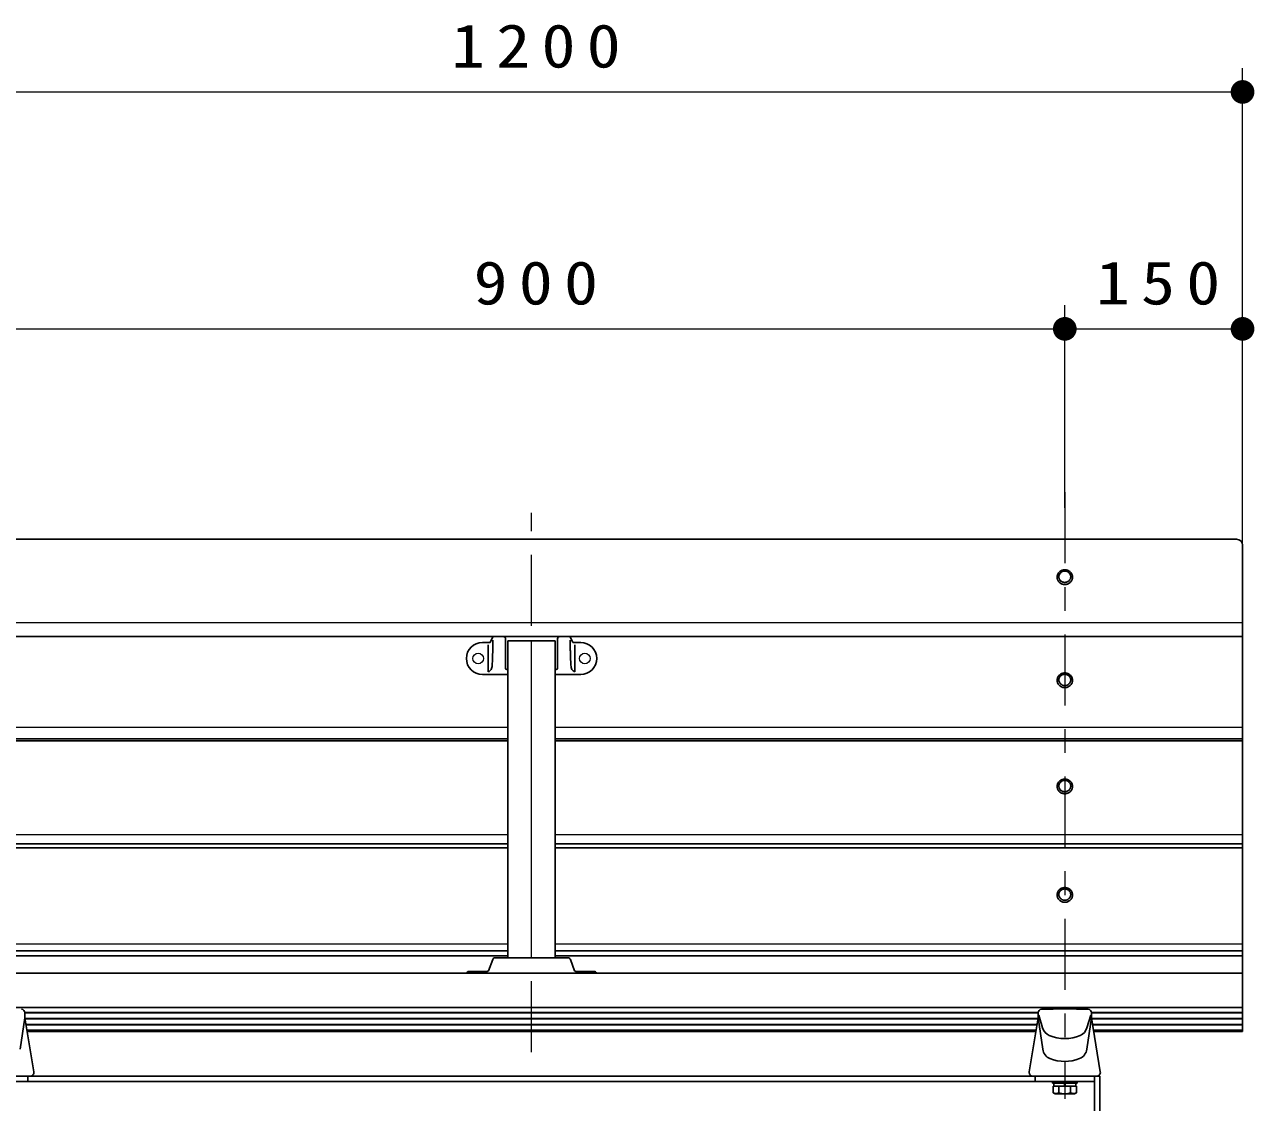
# Model space of a CAD drawing. Units: millimetres on the paper, scale 1:20. Extents: x -385 to 0, y 0 to 267.
# Drawn here: x -279.8 to -227.9, y 131.8 to 177.3 of the extents above; entities that cross this region are included whole.
import ezdxf

# ---------------------------------------------------------------- set-up
doc = ezdxf.new("R2010")
doc.units = ezdxf.units.MM
doc.linetypes.add('USER2', pattern=[6, 3, -1, 1, -1])
doc.layers.add('1_20', color=7, linetype='Continuous', lineweight=25)
doc.styles.add('ＭＳ ゴシック', font='')
doc.styles.get('ＭＳ ゴシック').set_extended_font_data('MS Gothic')

# ---------------------------------------------------------------- blocks, each defined once
blk = doc.blocks.new('filled_dot')
at = {"color": 0, "linetype": 'Continuous', "lineweight": -2, "const_width": 1.25}
blk.add_lwpolyline([(-0.625, 0, 1), (0.625, 0, 1)], format="xyb", close=True, dxfattribs=at)

msp = doc.modelspace()

# ---------------------------------------------------------------- linework, layer by layer
at = {"layer": '1_20', "lineweight": 13}
for p, q in [((-228.425, 154.807), (-228.425, 175.478)), ((-288.425, 174.478), (-228.425, 174.478)), ((-235.925, 156.928), (-235.925, 165.478)), ((-280.925, 164.478), (-235.925, 164.478)), ((-235.925, 164.478), (-228.425, 164.478)), ((-228.425, 152.072), (-288.425, 152.072)), ((-259.425, 147.656), (-288.425, 147.656)), ((-228.425, 147.656), (-257.425, 147.656)), ((-259.425, 143.125), (-288.425, 143.125)), ((-228.425, 143.125), (-257.425, 143.125)), ((-259.425, 138.506), (-288.425, 138.506)), ((-228.425, 138.506), (-257.425, 138.506)), ((-258.425, 135.592), (-279.8, 135.592)), ((-237.05, 135.592), (-258.425, 135.592)), ((-228.425, 135.592), (-234.8, 135.592)), ((-258.425, 135.343), (-279.8, 135.343)), ((-258.425, 135.095), (-279.751, 135.095)), ((-237.05, 135.343), (-258.425, 135.343)), ((-237.099, 135.095), (-258.425, 135.095)), ((-228.425, 135.343), (-234.791, 135.343)), ((-228.425, 135.095), (-234.751, 135.095))]:
    msp.add_line(p, q, dxfattribs=at)
at = {"layer": '1_20', "linetype": 'USER2', "lineweight": 13}
for p, q in [((-235.925, 157.583), (-235.925, 132.01)), ((-258.425, 133.946), (-258.425, 156.709))]:
    msp.add_line(p, q, dxfattribs=at)
at = {"layer": '1_20'}
for p, q in [((-228.675, 155.6), (-288.175, 155.6)), ((-228.425, 155.35), (-228.425, 134.828)), ((-228.425, 151.494), (-288.425, 151.494)), ((-259.425, 147.174), (-288.425, 147.174)), ((-259.425, 147.09), (-288.425, 147.09)), ((-228.425, 147.174), (-257.425, 147.174)), ((-228.425, 147.09), (-257.425, 147.09)), ((-259.425, 142.745), (-288.425, 142.745)), ((-228.425, 142.745), (-257.425, 142.745)), ((-259.425, 142.577), (-288.425, 142.577)), ((-228.425, 142.577), (-257.425, 142.577)), ((-259.425, 138.229), (-288.425, 138.229)), ((-228.425, 138.229), (-257.425, 138.229)), ((-259.425, 138.022), (-288.425, 138.022)), ((-228.425, 138.022), (-257.425, 138.022)), ((-228.425, 137.287), (-288.425, 137.287)), ((-228.425, 135.84), (-288.425, 135.84)), ((-258.425, 135.618), (-279.8, 135.618)), ((-237.05, 135.618), (-258.425, 135.618)), ((-228.425, 135.618), (-234.8, 135.618)), ((-258.425, 135.369), (-279.8, 135.369)), ((-258.425, 135.121), (-279.755, 135.121)), ((-237.05, 135.369), (-258.425, 135.369)), ((-237.095, 135.121), (-258.425, 135.121)), ((-228.425, 135.369), (-234.795, 135.369)), ((-228.425, 135.121), (-234.755, 135.121)), ((-258.425, 134.872), (-279.714, 134.872)), ((-258.425, 134.828), (-279.707, 134.828)), ((-237.135, 134.872), (-258.425, 134.872)), ((-237.143, 134.828), (-258.425, 134.828)), ((-228.425, 134.872), (-234.714, 134.872)), ((-228.425, 134.828), (-234.707, 134.828)), ((-236.45, 132.715), (-235.4, 132.715)), ((-236.45, 132.715), (-236.45, 132.64)), ((-236.45, 132.64), (-235.4, 132.64)), ((-236.385, 132.64), (-236.385, 132.515)), ((-235.465, 132.64), (-236.385, 132.64)), ((-235.465, 132.515), (-236.385, 132.515)), ((-235.958, 132.64), (-235.925, 132.515)), ((-235.925, 132.64), (-235.891, 132.515)), ((-235.465, 132.64), (-235.465, 132.515)), ((-235.4, 132.64), (-235.4, 132.715))]:
    msp.add_line(p, q, dxfattribs=at)
at = {"layer": '1_20', "color": 2}
for p, q in [((-260.5, 151.243), (-260.185, 151.243)), ((-260.257, 150.005), (-260.257, 151.142)), ((-260.163, 151.256), (-260.066, 151.44)), ((-260.061, 150.918), (-260.061, 151.335)), ((-259.621, 151.493), (-259.978, 151.493)), ((-259.521, 151.393), (-259.521, 150.151)), ((-259.425, 137.932), (-259.425, 151.317)), ((-259.425, 151.317), (-257.425, 151.317)), ((-257.425, 137.932), (-257.425, 151.317)), ((-257.329, 151.393), (-257.329, 150.151)), ((-257.229, 151.493), (-256.872, 151.493)), ((-256.789, 150.918), (-256.789, 151.335)), ((-256.687, 151.256), (-256.783, 151.44)), ((-256.35, 151.243), (-256.664, 151.243)), ((-256.593, 150.005), (-256.593, 151.142)), ((-259.471, 150.101), (-259.425, 150.101)), ((-257.425, 150.101), (-257.379, 150.101)), ((-260.5, 149.893), (-259.425, 149.893)), ((-257.425, 149.893), (-256.35, 149.893)), ((-260.062, 137.868), (-260.244, 137.389)), ((-258.425, 137.932), (-259.969, 137.932)), ((-258.425, 137.932), (-256.881, 137.932)), ((-256.787, 137.868), (-256.606, 137.389)), ((-261.064, 137.357), (-260.291, 137.357)), ((-255.785, 137.357), (-256.559, 137.357))]:
    msp.add_line(p, q, dxfattribs=at)
at = {"layer": '1_20', "color": 2, "lineweight": 13}
msp.add_line((-258.425, 137.932), (-258.425, 151.317), dxfattribs=at)
at = {"layer": '1_20', "color": 190}
for p, q in [((-279.8, 135.61), (-279.8, 135.396)), ((-237.05, 135.61), (-237.05, 135.396)), ((-237.022, 135.51), (-236.86, 134.973)), ((-234.827, 135.51), (-234.99, 134.973)), ((-234.8, 135.61), (-234.8, 135.396)), ((-279.8, 135.396), (-279.994, 134.071)), ((-279.427, 133.114), (-279.8, 135.396)), ((-237.423, 133.114), (-237.05, 135.396)), ((-237.05, 135.396), (-236.856, 134.071)), ((-234.8, 135.396), (-234.994, 134.071)), ((-234.427, 133.114), (-234.8, 135.396)), ((-279.575, 132.94), (-282.275, 132.94)), ((-234.575, 132.94), (-237.275, 132.94))]:
    msp.add_line(p, q, dxfattribs=at)
at = {"layer": '1_20', "color": 4}
for p, q in [((-282.4, 132.94), (-234.45, 132.94)), ((-279.675, 132.715), (-279.675, 132.94)), ((-237.175, 132.715), (-237.175, 132.94)), ((-234.675, 130.69), (-234.675, 132.94)), ((-234.45, 130.69), (-234.45, 132.94)), ((-282.175, 132.715), (-234.675, 132.715))]:
    msp.add_line(p, q, dxfattribs=at)
at = {"layer": '1_20', "color": 4, "linetype": 'USER2', "lineweight": 13}
msp.add_line((-235.925, 133.315), (-235.925, 131.974), dxfattribs=at)
at = {"layer": '1_20', "color": 131}
for p, q in [((-236.416, 132.515), (-236.416, 132.24)), ((-235.434, 132.515), (-236.416, 132.515)), ((-236.17, 132.515), (-236.17, 132.24)), ((-235.679, 132.515), (-235.679, 132.24)), ((-235.434, 132.515), (-235.434, 132.24)), ((-236.416, 132.24), (-236.337, 132.195)), ((-235.512, 132.195), (-236.337, 132.195)), ((-235.434, 132.24), (-235.512, 132.195))]:
    msp.add_line(p, q, dxfattribs=at)
at = {"layer": '1_20', "color": 4}
for points in [[(-236.25, 154), (-236.249, 153.973), (-236.245, 153.946), (-236.239, 153.92), (-236.23, 153.894), (-236.219, 153.869), (-236.206, 153.845), (-236.191, 153.823), (-236.174, 153.801), (-236.155, 153.781), (-236.134, 153.763), (-236.111, 153.747), (-236.087, 153.732), (-236.062, 153.72), (-236.036, 153.709), (-236.009, 153.701), (-235.981, 153.695), (-235.953, 153.692), (-235.925, 153.691), (-235.896, 153.692), (-235.868, 153.695), (-235.841, 153.701), (-235.814, 153.709), (-235.787, 153.72), (-235.762, 153.732), (-235.738, 153.747), (-235.716, 153.763), (-235.695, 153.781), (-235.676, 153.801), (-235.659, 153.823), (-235.643, 153.845), (-235.63, 153.869), (-235.619, 153.894), (-235.611, 153.92), (-235.605, 153.946), (-235.601, 153.973), (-235.6, 154), (-235.601, 154.027), (-235.605, 154.054), (-235.611, 154.08), (-235.619, 154.106), (-235.63, 154.13), (-235.643, 154.154), (-235.659, 154.177), (-235.676, 154.199), (-235.695, 154.218), (-235.716, 154.237), (-235.738, 154.253), (-235.762, 154.268), (-235.787, 154.28), (-235.814, 154.29), (-235.841, 154.298), (-235.868, 154.304), (-235.896, 154.308), (-235.925, 154.309), (-235.953, 154.308), (-235.981, 154.304), (-236.009, 154.298), (-236.036, 154.29), (-236.062, 154.28), (-236.087, 154.268), (-236.111, 154.253), (-236.134, 154.237), (-236.155, 154.218), (-236.174, 154.199), (-236.191, 154.177), (-236.206, 154.154), (-236.219, 154.13), (-236.23, 154.106), (-236.239, 154.08), (-236.245, 154.054), (-236.249, 154.027)], [(-236.175, 154.015), (-236.174, 153.995), (-236.171, 153.974), (-236.166, 153.954), (-236.16, 153.934), (-236.151, 153.915), (-236.141, 153.896), (-236.13, 153.879), (-236.116, 153.862), (-236.102, 153.847), (-236.085, 153.833), (-236.068, 153.821), (-236.05, 153.809), (-236.03, 153.8), (-236.01, 153.792), (-235.989, 153.786), (-235.968, 153.781), (-235.947, 153.778), (-235.925, 153.778), (-235.903, 153.778), (-235.881, 153.781), (-235.86, 153.786), (-235.839, 153.792), (-235.819, 153.8), (-235.8, 153.809), (-235.781, 153.821), (-235.764, 153.833), (-235.748, 153.847), (-235.733, 153.862), (-235.72, 153.879), (-235.708, 153.896), (-235.698, 153.915), (-235.69, 153.934), (-235.683, 153.954), (-235.679, 153.974), (-235.676, 153.995), (-235.675, 154.015), (-235.676, 154.036), (-235.679, 154.057), (-235.683, 154.077), (-235.69, 154.097), (-235.698, 154.116), (-235.708, 154.134), (-235.72, 154.152), (-235.733, 154.168), (-235.748, 154.183), (-235.764, 154.197), (-235.781, 154.21), (-235.8, 154.221), (-235.819, 154.231), (-235.839, 154.239), (-235.86, 154.245), (-235.881, 154.249), (-235.903, 154.252), (-235.925, 154.253), (-235.947, 154.252), (-235.968, 154.249), (-235.989, 154.245), (-236.01, 154.239), (-236.03, 154.231), (-236.05, 154.221), (-236.068, 154.21), (-236.085, 154.197), (-236.102, 154.183), (-236.116, 154.168), (-236.13, 154.152), (-236.141, 154.134), (-236.151, 154.116), (-236.16, 154.097), (-236.166, 154.077), (-236.171, 154.057), (-236.174, 154.036)], [(-236.25, 149.647), (-236.249, 149.62), (-236.245, 149.593), (-236.239, 149.567), (-236.23, 149.541), (-236.219, 149.516), (-236.206, 149.492), (-236.191, 149.469), (-236.174, 149.448), (-236.155, 149.428), (-236.134, 149.41), (-236.111, 149.393), (-236.087, 149.379), (-236.062, 149.367), (-236.036, 149.356), (-236.009, 149.348), (-235.981, 149.342), (-235.953, 149.339), (-235.925, 149.338), (-235.896, 149.339), (-235.868, 149.342), (-235.841, 149.348), (-235.814, 149.356), (-235.787, 149.367), (-235.762, 149.379), (-235.738, 149.393), (-235.716, 149.41), (-235.695, 149.428), (-235.676, 149.448), (-235.659, 149.469), (-235.643, 149.492), (-235.63, 149.516), (-235.619, 149.541), (-235.611, 149.567), (-235.605, 149.593), (-235.601, 149.62), (-235.6, 149.647), (-235.601, 149.674), (-235.605, 149.7), (-235.611, 149.727), (-235.619, 149.752), (-235.63, 149.777), (-235.643, 149.801), (-235.659, 149.824), (-235.676, 149.845), (-235.695, 149.865), (-235.716, 149.883), (-235.738, 149.9), (-235.762, 149.914), (-235.787, 149.927), (-235.814, 149.937), (-235.841, 149.945), (-235.868, 149.951), (-235.896, 149.955), (-235.925, 149.956), (-235.953, 149.955), (-235.981, 149.951), (-236.009, 149.945), (-236.036, 149.937), (-236.062, 149.927), (-236.087, 149.914), (-236.111, 149.9), (-236.134, 149.883), (-236.155, 149.865), (-236.174, 149.845), (-236.191, 149.824), (-236.206, 149.801), (-236.219, 149.777), (-236.23, 149.752), (-236.239, 149.727), (-236.245, 149.7), (-236.249, 149.674)], [(-236.175, 149.662), (-236.174, 149.641), (-236.171, 149.621), (-236.166, 149.601), (-236.16, 149.581), (-236.151, 149.562), (-236.141, 149.543), (-236.13, 149.526), (-236.116, 149.509), (-236.102, 149.494), (-236.085, 149.48), (-236.068, 149.467), (-236.05, 149.456), (-236.03, 149.447), (-236.01, 149.439), (-235.989, 149.432), (-235.968, 149.428), (-235.947, 149.425), (-235.925, 149.424), (-235.903, 149.425), (-235.881, 149.428), (-235.86, 149.432), (-235.839, 149.439), (-235.819, 149.447), (-235.8, 149.456), (-235.781, 149.467), (-235.764, 149.48), (-235.748, 149.494), (-235.733, 149.509), (-235.72, 149.526), (-235.708, 149.543), (-235.698, 149.562), (-235.69, 149.581), (-235.683, 149.601), (-235.679, 149.621), (-235.676, 149.641), (-235.675, 149.662), (-235.676, 149.683), (-235.679, 149.703), (-235.683, 149.724), (-235.69, 149.743), (-235.698, 149.763), (-235.708, 149.781), (-235.72, 149.799), (-235.733, 149.815), (-235.748, 149.83), (-235.764, 149.844), (-235.781, 149.857), (-235.8, 149.868), (-235.819, 149.878), (-235.839, 149.886), (-235.86, 149.892), (-235.881, 149.896), (-235.903, 149.899), (-235.925, 149.9), (-235.947, 149.899), (-235.968, 149.896), (-235.989, 149.892), (-236.01, 149.886), (-236.03, 149.878), (-236.05, 149.868), (-236.068, 149.857), (-236.085, 149.844), (-236.102, 149.83), (-236.116, 149.815), (-236.13, 149.799), (-236.141, 149.781), (-236.151, 149.763), (-236.16, 149.743), (-236.166, 149.724), (-236.171, 149.703), (-236.174, 149.683)], [(-236.25, 145.167), (-236.249, 145.14), (-236.245, 145.113), (-236.239, 145.087), (-236.23, 145.061), (-236.219, 145.036), (-236.206, 145.012), (-236.191, 144.989), (-236.174, 144.968), (-236.155, 144.948), (-236.134, 144.93), (-236.111, 144.914), (-236.087, 144.899), (-236.062, 144.887), (-236.036, 144.876), (-236.009, 144.868), (-235.981, 144.862), (-235.953, 144.859), (-235.925, 144.858), (-235.896, 144.859), (-235.868, 144.862), (-235.841, 144.868), (-235.814, 144.876), (-235.787, 144.887), (-235.762, 144.899), (-235.738, 144.914), (-235.716, 144.93), (-235.695, 144.948), (-235.676, 144.968), (-235.659, 144.989), (-235.643, 145.012), (-235.63, 145.036), (-235.619, 145.061), (-235.611, 145.087), (-235.605, 145.113), (-235.601, 145.14), (-235.6, 145.167), (-235.601, 145.194), (-235.605, 145.22), (-235.611, 145.247), (-235.619, 145.272), (-235.63, 145.297), (-235.643, 145.321), (-235.659, 145.344), (-235.676, 145.365), (-235.695, 145.385), (-235.716, 145.404), (-235.738, 145.42), (-235.762, 145.434), (-235.787, 145.447), (-235.814, 145.457), (-235.841, 145.465), (-235.868, 145.471), (-235.896, 145.475), (-235.925, 145.476), (-235.953, 145.475), (-235.981, 145.471), (-236.009, 145.465), (-236.036, 145.457), (-236.062, 145.447), (-236.087, 145.434), (-236.111, 145.42), (-236.134, 145.404), (-236.155, 145.385), (-236.174, 145.365), (-236.191, 145.344), (-236.206, 145.321), (-236.219, 145.297), (-236.23, 145.272), (-236.239, 145.247), (-236.245, 145.22), (-236.249, 145.194)], [(-236.175, 145.182), (-236.174, 145.161), (-236.171, 145.141), (-236.166, 145.121), (-236.16, 145.101), (-236.151, 145.082), (-236.141, 145.063), (-236.13, 145.046), (-236.116, 145.029), (-236.102, 145.014), (-236.085, 145), (-236.068, 144.987), (-236.05, 144.976), (-236.03, 144.967), (-236.01, 144.959), (-235.989, 144.953), (-235.968, 144.948), (-235.947, 144.945), (-235.925, 144.944), (-235.903, 144.945), (-235.881, 144.948), (-235.86, 144.953), (-235.839, 144.959), (-235.819, 144.967), (-235.8, 144.976), (-235.781, 144.987), (-235.764, 145), (-235.748, 145.014), (-235.733, 145.029), (-235.72, 145.046), (-235.708, 145.063), (-235.698, 145.082), (-235.69, 145.101), (-235.683, 145.121), (-235.679, 145.141), (-235.676, 145.161), (-235.675, 145.182), (-235.676, 145.203), (-235.679, 145.224), (-235.683, 145.244), (-235.69, 145.264), (-235.698, 145.283), (-235.708, 145.301), (-235.72, 145.319), (-235.733, 145.335), (-235.748, 145.35), (-235.764, 145.364), (-235.781, 145.377), (-235.8, 145.388), (-235.819, 145.398), (-235.839, 145.406), (-235.86, 145.412), (-235.881, 145.416), (-235.903, 145.419), (-235.925, 145.42), (-235.947, 145.419), (-235.968, 145.416), (-235.989, 145.412), (-236.01, 145.406), (-236.03, 145.398), (-236.05, 145.388), (-236.068, 145.377), (-236.085, 145.364), (-236.102, 145.35), (-236.116, 145.335), (-236.13, 145.319), (-236.141, 145.301), (-236.151, 145.283), (-236.16, 145.264), (-236.166, 145.244), (-236.171, 145.224), (-236.174, 145.203)], [(-236.25, 140.586), (-236.249, 140.56), (-236.245, 140.533), (-236.239, 140.506), (-236.23, 140.481), (-236.219, 140.456), (-236.206, 140.432), (-236.191, 140.409), (-236.174, 140.388), (-236.155, 140.368), (-236.134, 140.35), (-236.111, 140.333), (-236.087, 140.319), (-236.062, 140.306), (-236.036, 140.296), (-236.009, 140.288), (-235.981, 140.282), (-235.953, 140.279), (-235.925, 140.277), (-235.896, 140.279), (-235.868, 140.282), (-235.841, 140.288), (-235.814, 140.296), (-235.787, 140.306), (-235.762, 140.319), (-235.738, 140.333), (-235.716, 140.35), (-235.695, 140.368), (-235.676, 140.388), (-235.659, 140.409), (-235.643, 140.432), (-235.63, 140.456), (-235.619, 140.481), (-235.611, 140.506), (-235.605, 140.533), (-235.601, 140.56), (-235.6, 140.586), (-235.601, 140.613), (-235.605, 140.64), (-235.611, 140.666), (-235.619, 140.692), (-235.63, 140.717), (-235.643, 140.741), (-235.659, 140.764), (-235.676, 140.785), (-235.695, 140.805), (-235.716, 140.823), (-235.738, 140.84), (-235.762, 140.854), (-235.787, 140.867), (-235.814, 140.877), (-235.841, 140.885), (-235.868, 140.891), (-235.896, 140.894), (-235.925, 140.896), (-235.953, 140.894), (-235.981, 140.891), (-236.009, 140.885), (-236.036, 140.877), (-236.062, 140.867), (-236.087, 140.854), (-236.111, 140.84), (-236.134, 140.823), (-236.155, 140.805), (-236.174, 140.785), (-236.191, 140.764), (-236.206, 140.741), (-236.219, 140.717), (-236.23, 140.692), (-236.239, 140.666), (-236.245, 140.64), (-236.249, 140.613)], [(-236.175, 140.602), (-236.174, 140.581), (-236.171, 140.561), (-236.166, 140.54), (-236.16, 140.521), (-236.151, 140.501), (-236.141, 140.483), (-236.13, 140.466), (-236.116, 140.449), (-236.102, 140.434), (-236.085, 140.42), (-236.068, 140.407), (-236.05, 140.396), (-236.03, 140.386), (-236.01, 140.379), (-235.989, 140.372), (-235.968, 140.368), (-235.947, 140.365), (-235.925, 140.364), (-235.903, 140.365), (-235.881, 140.368), (-235.86, 140.372), (-235.839, 140.379), (-235.819, 140.386), (-235.8, 140.396), (-235.781, 140.407), (-235.764, 140.42), (-235.748, 140.434), (-235.733, 140.449), (-235.72, 140.466), (-235.708, 140.483), (-235.698, 140.501), (-235.69, 140.521), (-235.683, 140.54), (-235.679, 140.561), (-235.676, 140.581), (-235.675, 140.602), (-235.676, 140.623), (-235.679, 140.643), (-235.683, 140.663), (-235.69, 140.683), (-235.698, 140.702), (-235.708, 140.721), (-235.72, 140.738), (-235.733, 140.755), (-235.748, 140.77), (-235.764, 140.784), (-235.781, 140.797), (-235.8, 140.808), (-235.819, 140.817), (-235.839, 140.825), (-235.86, 140.832), (-235.881, 140.836), (-235.903, 140.839), (-235.925, 140.84), (-235.947, 140.839), (-235.968, 140.836), (-235.989, 140.832), (-236.01, 140.825), (-236.03, 140.817), (-236.05, 140.808), (-236.068, 140.797), (-236.085, 140.784), (-236.102, 140.77), (-236.116, 140.755), (-236.13, 140.738), (-236.141, 140.721), (-236.151, 140.702), (-236.16, 140.683), (-236.166, 140.663), (-236.171, 140.643), (-236.174, 140.623)]]:
    msp.add_lwpolyline(points, close=True, dxfattribs=at)
at = {"layer": '1_20', "color": 2}
for points in [[(-260.257, 150.005), (-260.219, 150.023), (-260.184, 150.046), (-260.154, 150.073), (-260.129, 150.106), (-260.112, 150.142), (-260.1, 150.184), (-260.092, 150.233), (-260.086, 150.289), (-260.081, 150.358), (-260.077, 150.434), (-260.073, 150.514), (-260.07, 150.595), (-260.068, 150.676), (-260.066, 150.751), (-260.064, 150.82), (-260.063, 150.878), (-260.062, 150.924), (-260.061, 150.953), (-260.061, 150.964), (-260.061, 150.953), (-260.061, 150.918)], [(-256.593, 150.005), (-256.63, 150.023), (-256.665, 150.046), (-256.695, 150.073), (-256.72, 150.106), (-256.738, 150.142), (-256.75, 150.184), (-256.758, 150.233), (-256.763, 150.289), (-256.768, 150.358), (-256.773, 150.434), (-256.776, 150.514), (-256.779, 150.595), (-256.782, 150.676), (-256.784, 150.751), (-256.786, 150.82), (-256.787, 150.878), (-256.788, 150.924), (-256.788, 150.953), (-256.789, 150.964), (-256.789, 150.953), (-256.789, 150.918)]]:
    msp.add_lwpolyline(points, dxfattribs=at)
at = {"layer": '1_20', "color": 2, "lineweight": 13}
for centre in [(-260.675, 150.568), (-256.175, 150.568)]:
    msp.add_circle(centre, 0.225, dxfattribs=at)
at = {"layer": '1_20'}
msp.add_arc((-228.675, 155.35), 0.25, 0, 90, dxfattribs=at)
at = {"layer": '1_20', "color": 2}
for centre, radius, start, end in [((-260.5, 150.568), 0.675, 90, 270), ((-260.185, 151.268), 0.025, 270, 332.1325), ((-259.978, 151.393), 0.1, 90, 152.1325), ((-259.621, 151.393), 0.1, 0, 90), ((-257.229, 151.393), 0.1, 90, 180), ((-256.872, 151.393), 0.1, 27.8675, 90), ((-256.664, 151.268), 0.025, 207.8675, 270), ((-256.35, 150.568), 0.675, 270, 90), ((-259.471, 150.151), 0.05, 180, 270), ((-257.379, 150.151), 0.05, 270, 0), ((-259.969, 137.832), 0.1, 90, 159.2031), ((-256.881, 137.832), 0.1, 20.7969, 90), ((-261.064, 137.257), 0.1, 90, 162.3379), ((-260.291, 137.407), 0.05, 270, 339.2031), ((-256.559, 137.407), 0.05, 200.7969, 270), ((-255.785, 137.257), 0.1, 17.6621, 90)]:
    msp.add_arc(centre, radius, start, end, dxfattribs=at)
at = {"layer": '1_20', "color": 190}
for centre, radius, start, end in [((-279.95, 135.61), 0.15, 0, 88.3761), ((-236.9, 135.61), 0.15, 91.6239, 180), ((-235.925, 101.218), 34.556, 88.3761, 91.6239), ((-234.95, 135.61), 0.15, 0, 88.3761), ((-236.381, 135.118), 0.5, 196.8037, 246.742), ((-235.468, 135.118), 0.5, 293.258, 343.1963), ((-235.925, 136.18), 1.656, 246.742, 293.258), ((-236.361, 134.144), 0.5, 188.3361, 247.8333), ((-235.489, 134.144), 0.5, 292.1667, 351.6639), ((-235.925, 135.215), 1.656, 247.8333, 292.1667), ((-279.575, 133.09), 0.15, 270, 9.2867), ((-237.275, 133.09), 0.15, 170.7133, 270), ((-234.575, 133.09), 0.15, 270, 9.2867)]:
    msp.add_arc(centre, radius, start, end, dxfattribs=at)
at = {"layer": '1_20', "color": 131}
for centre, radius, start, end in [((-236.293, 132.453), 0.245, 240, 300), ((-235.925, 132.884), 0.689, 249.136, 290.864), ((-235.557, 132.453), 0.245, 240, 300)]:
    msp.add_arc(centre, radius, start, end, dxfattribs=at)

# ---------------------------------------------------------------- block references
at = {"layer": '1_20', "lineweight": 13, "xscale": 0.4, "yscale": 0.4, "rotation": 180}
for p in [(-228.425, 174.478), (-235.925, 164.478), (-228.425, 164.478)]:
    msp.add_blockref('filled_dot', p, dxfattribs=at)
at = {"layer": '1_20', "lineweight": 13, "xscale": 0.4, "yscale": 0.4}
msp.add_blockref('filled_dot', (-235.925, 164.478), dxfattribs=at)

# ---------------------------------------------------------------- texts
at = {"layer": '1_20', "char_height": 1.833, "attachment_point": 8, "style": 'ＭＳ ゴシック'}
for s, insert in [('\\T1.33;\\W1.15;1200', (-258.004, 175.478)), ('\\T1.33;\\W1.15;900', (-258.008, 165.478)), ('\\T1.33;\\W1.15;150', (-231.754, 165.478))]:
    msp.add_mtext(s, dxfattribs=dict(at, insert=insert))

doc.saveas('drawing.dxf')
